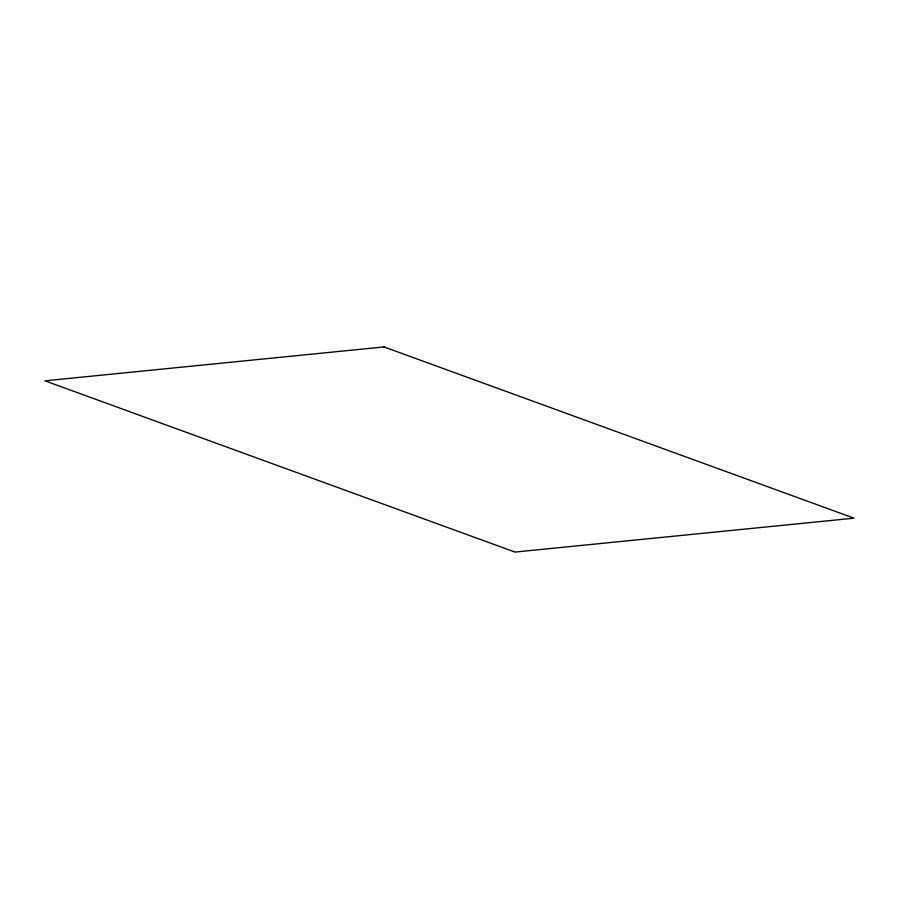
<?xml version="1.0" encoding="UTF-8"?>
<svg xmlns="http://www.w3.org/2000/svg" width="899" height="899" viewBox="0 0 899 899"><rect width="100%" height="100%" fill="white"/><g stroke="black" fill="none" stroke-linecap="round" stroke-linejoin="round"><path stroke-width="1.35" d="M384.03 346.935L44.95 380.816L514.97 552.065L854.05 518.184L384.03 346.935"/></g></svg>
